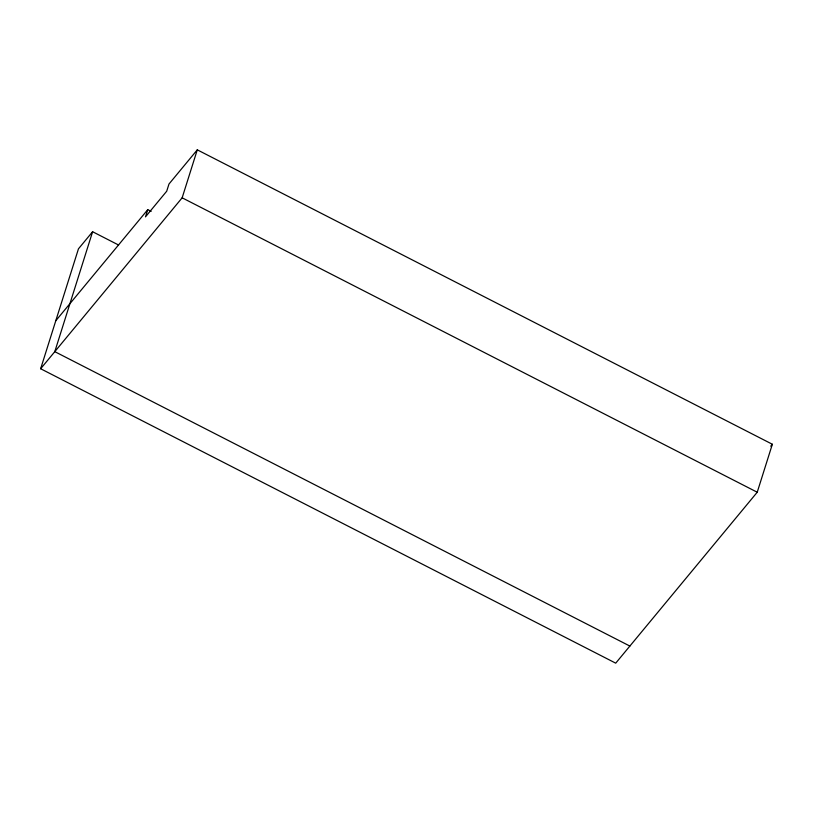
<?xml version="1.0" encoding="UTF-8"?>
<svg xmlns="http://www.w3.org/2000/svg" width="813" height="813" viewBox="0 0 813 813"><rect width="100%" height="100%" fill="white"/><g stroke="black" fill="none" stroke-linecap="round" stroke-linejoin="round"><path stroke-width="1.22" d="M151.147 211.4L147.753 209.663L145.486 216.858L166.706 191.218L168.982 184.023L197.285 149.836L772.35 444.254L757.228 492.231L615.715 663.164L40.65 368.746L78.465 248.819L92.611 231.725L118.596 245.028M92.611 231.725L54.796 351.653L629.872 646.071M40.65 368.746L182.153 197.813L197.285 149.836M55.772 320.769L147.753 209.663M770.734 446.205L772.35 444.254M182.153 197.813L757.228 492.231"/></g></svg>
